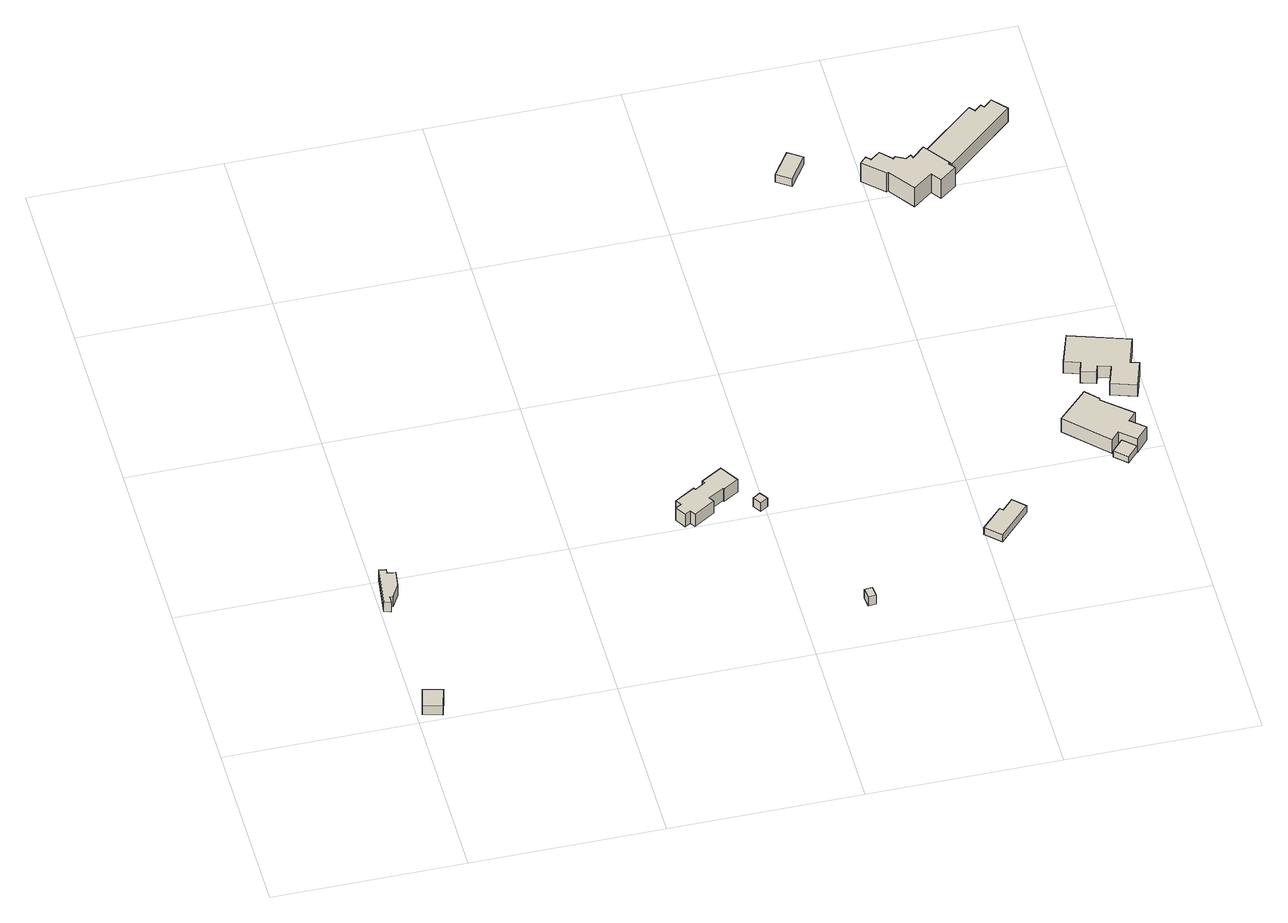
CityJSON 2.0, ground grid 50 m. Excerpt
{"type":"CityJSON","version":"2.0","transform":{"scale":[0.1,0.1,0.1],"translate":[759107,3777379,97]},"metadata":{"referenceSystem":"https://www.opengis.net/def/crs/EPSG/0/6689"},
"CityObjects":{
"building1":{"type":"Building","attributes":{"class":"3001","usage":"451","yearOfConstruction":"0001","measuredHeight":3,"storeysAboveGround":1,"storeysBelowGround":0,"LandSlideRiskAttribute.description":"1","LandSlideRiskAttribute.areaType":"2","BuildingDetailAttribute.totalFloorArea":30.5,"BuildingDetailAttribute.buildingFootprintArea":30.5,"BuildingDetailAttribute.buildingStructureType":"611","BuildingDetailAttribute.fireproofStructureType":"1011","BuildingDetailAttribute.urbanPlanType":"21","BuildingDetailAttribute.areaClassificationType":"23","BuildingDetailAttribute.districtsAndZonesType":"0","BuildingDetailAttribute.landUseType":"219","BuildingDetailAttribute.specifiedBuildingCoverageRate":-9999,"BuildingDetailAttribute.specifiedFloorAreaRate":-9999,"BuildingDetailAttribute.buildingHeight":5.1,"BuildingDetailAttribute.surveyYear":2021,"BuildingIDAttribute.prefecture":"35","BuildingIDAttribute.city":"35215"},"address":[{"country":"日本","locality":"山口県周南市大字川曲"}],"geometry":[{"type":"Solid","lod":"1","boundaries":[[[[0,1,2,3]],[[2,4,5,3]],[[1,6,4,2]],[[0,7,6,1]],[[3,5,7,0]],[[4,6,7,5]]]]}]},
"building2":{"type":"Building","attributes":{"class":"3001","usage":"411","yearOfConstruction":"0001","measuredHeight":3.5,"storeysAboveGround":2,"storeysBelowGround":0,"BuildingDetailAttribute.totalFloorArea":76,"BuildingDetailAttribute.buildingFootprintArea":38,"BuildingDetailAttribute.buildingStructureType":"611","BuildingDetailAttribute.fireproofStructureType":"1011","BuildingDetailAttribute.urbanPlanType":"21","BuildingDetailAttribute.areaClassificationType":"23","BuildingDetailAttribute.districtsAndZonesType":"0","BuildingDetailAttribute.landUseType":"202","BuildingDetailAttribute.specifiedBuildingCoverageRate":-9999,"BuildingDetailAttribute.specifiedFloorAreaRate":-9999,"BuildingDetailAttribute.buildingHeight":8,"BuildingDetailAttribute.surveyYear":2021,"BuildingIDAttribute.prefecture":"35","BuildingIDAttribute.city":"35215"},"address":[{"country":"日本","locality":"山口県周南市大字川曲"}],"geometry":[{"type":"Solid","lod":"1","boundaries":[[[[8,9,10,11,12,13,14,15,16]],[[15,17,18,16]],[[14,19,17,15]],[[13,20,19,14]],[[12,21,20,13]],[[11,22,21,12]],[[10,23,22,11]],[[9,24,23,10]],[[8,25,24,9]],[[16,18,25,8]],[[17,19,20,21,22,23,24,25,18]]]]}]},
"building3":{"type":"Building","attributes":{"class":"3001","usage":"422","yearOfConstruction":"0001","measuredHeight":12.2,"storeysAboveGround":1,"storeysBelowGround":0,"BuildingDetailAttribute.totalFloorArea":100,"BuildingDetailAttribute.buildingFootprintArea":100,"BuildingDetailAttribute.buildingStructureType":"611","BuildingDetailAttribute.fireproofStructureType":"1011","BuildingDetailAttribute.urbanPlanType":"21","BuildingDetailAttribute.areaClassificationType":"23","BuildingDetailAttribute.districtsAndZonesType":"0","BuildingDetailAttribute.landUseType":"214","BuildingDetailAttribute.specifiedBuildingCoverageRate":-9999,"BuildingDetailAttribute.specifiedFloorAreaRate":-9999,"BuildingDetailAttribute.buildingHeight":5.1,"BuildingDetailAttribute.surveyYear":2021,"BuildingIDAttribute.prefecture":"35","BuildingIDAttribute.city":"35215"},"address":[{"country":"日本","locality":"山口県周南市大字川曲"}],"geometry":[{"type":"Solid","lod":"1","boundaries":[[[[26,27,28,29,30,31,32,33,34,35,36,37,38,39,40,41]],[[40,42,43,41]],[[39,44,42,40]],[[38,45,44,39]],[[37,46,45,38]],[[36,47,46,37]],[[35,48,47,36]],[[34,49,48,35]],[[33,50,49,34]],[[32,51,50,33]],[[31,52,51,32]],[[30,53,52,31]],[[29,54,53,30]],[[28,55,54,29]],[[27,56,55,28]],[[26,57,56,27]],[[41,43,57,26]],[[42,44,45,46,47,48,49,50,51,52,53,54,55,56,57,43]]]]}]},
"building4":{"type":"Building","attributes":{"class":"3001","usage":"461","yearOfConstruction":"0001","measuredHeight":3,"storeysAboveGround":9999,"storeysBelowGround":9999,"BuildingDetailAttribute.totalFloorArea":-9999,"BuildingDetailAttribute.buildingFootprintArea":-9999,"BuildingDetailAttribute.buildingStructureType":"611","BuildingDetailAttribute.fireproofStructureType":"1011","BuildingDetailAttribute.landUseType":"231","BuildingDetailAttribute.specifiedBuildingCoverageRate":-9999,"BuildingDetailAttribute.specifiedFloorAreaRate":-9999,"BuildingDetailAttribute.buildingHeight":-9999,"BuildingDetailAttribute.surveyYear":"0001","BuildingIDAttribute.prefecture":"35","BuildingIDAttribute.city":"35215"},"address":[{"country":"日本","locality":"山口県周南市大字川曲"}],"geometry":[{"type":"Solid","lod":"1","boundaries":[[[[58,59,60,61]],[[60,62,63,61]],[[59,64,62,60]],[[58,65,64,59]],[[61,63,65,58]],[[62,64,65,63]]]]}]},
"building5":{"type":"Building","attributes":{"class":"3001","usage":"461","yearOfConstruction":"0001","measuredHeight":3,"storeysAboveGround":9999,"storeysBelowGround":9999,"LandSlideRiskAttribute.description":"1","LandSlideRiskAttribute.areaType":"1","BuildingDetailAttribute.totalFloorArea":-9999,"BuildingDetailAttribute.buildingFootprintArea":-9999,"BuildingDetailAttribute.buildingStructureType":"611","BuildingDetailAttribute.fireproofStructureType":"1011","BuildingDetailAttribute.landUseType":"231","BuildingDetailAttribute.specifiedBuildingCoverageRate":-9999,"BuildingDetailAttribute.specifiedFloorAreaRate":-9999,"BuildingDetailAttribute.buildingHeight":-9999,"BuildingDetailAttribute.surveyYear":"0001","BuildingIDAttribute.prefecture":"35","BuildingIDAttribute.city":"35215"},"address":[{"country":"日本","locality":"山口県周南市大字川曲"}],"geometry":[{"type":"Solid","lod":"1","boundaries":[[[[66,67,68,69]],[[68,70,71,69]],[[67,72,70,68]],[[66,73,72,67]],[[69,71,73,66]],[[70,72,73,71]]]]}]},
"building6":{"type":"Building","attributes":{"class":"3001","usage":"411","yearOfConstruction":"0001","measuredHeight":3.2,"storeysAboveGround":2,"storeysBelowGround":0,"LandSlideRiskAttribute.description":"1","LandSlideRiskAttribute.areaType":"1","BuildingDetailAttribute.totalFloorArea":116,"BuildingDetailAttribute.buildingFootprintArea":58,"BuildingDetailAttribute.buildingStructureType":"611","BuildingDetailAttribute.fireproofStructureType":"1011","BuildingDetailAttribute.urbanPlanType":"21","BuildingDetailAttribute.areaClassificationType":"23","BuildingDetailAttribute.districtsAndZonesType":"0","BuildingDetailAttribute.landUseType":"202","BuildingDetailAttribute.specifiedBuildingCoverageRate":-9999,"BuildingDetailAttribute.specifiedFloorAreaRate":-9999,"BuildingDetailAttribute.buildingHeight":8,"BuildingDetailAttribute.surveyYear":2021,"BuildingIDAttribute.prefecture":"35","BuildingIDAttribute.city":"35215"},"address":[{"country":"日本","locality":"山口県周南市大字川曲"}],"geometry":[{"type":"Solid","lod":"1","boundaries":[[[[74,75,76,77,78,79]],[[78,80,81,79]],[[77,82,80,78]],[[76,83,82,77]],[[75,84,83,76]],[[74,85,84,75]],[[79,81,85,74]],[[80,82,83,84,85,81]]]]}]},
"building7":{"type":"Building","attributes":{"class":"3001","usage":"411","yearOfConstruction":"0001","measuredHeight":2.7,"storeysAboveGround":2,"storeysBelowGround":0,"LandSlideRiskAttribute.description":"1","LandSlideRiskAttribute.areaType":"1","BuildingDetailAttribute.totalFloorArea":76,"BuildingDetailAttribute.buildingFootprintArea":38,"BuildingDetailAttribute.buildingStructureType":"611","BuildingDetailAttribute.fireproofStructureType":"1011","BuildingDetailAttribute.urbanPlanType":"21","BuildingDetailAttribute.areaClassificationType":"23","BuildingDetailAttribute.districtsAndZonesType":"0","BuildingDetailAttribute.landUseType":"202","BuildingDetailAttribute.specifiedBuildingCoverageRate":-9999,"BuildingDetailAttribute.specifiedFloorAreaRate":-9999,"BuildingDetailAttribute.buildingHeight":8,"BuildingDetailAttribute.surveyYear":2021,"BuildingIDAttribute.prefecture":"35","BuildingIDAttribute.city":"35215"},"address":[{"country":"日本","locality":"山口県周南市大字川曲"}],"geometry":[{"type":"Solid","lod":"1","boundaries":[[[[86,87,88,89]],[[88,90,91,89]],[[87,92,90,88]],[[86,93,92,87]],[[89,91,93,86]],[[90,92,93,91]]]]}]},
"building8":{"type":"Building","attributes":{"class":"3001","usage":"411","yearOfConstruction":1974,"measuredHeight":10.4,"storeysAboveGround":2,"storeysBelowGround":0,"LandSlideRiskAttribute.description":"1","LandSlideRiskAttribute.areaType":"2","BuildingDetailAttribute.totalFloorArea":378,"BuildingDetailAttribute.buildingFootprintArea":189,"BuildingDetailAttribute.buildingStructureType":"601","BuildingDetailAttribute.fireproofStructureType":"1011","BuildingDetailAttribute.urbanPlanType":"21","BuildingDetailAttribute.areaClassificationType":"23","BuildingDetailAttribute.districtsAndZonesType":"0","BuildingDetailAttribute.landUseType":"211","BuildingDetailAttribute.specifiedBuildingCoverageRate":-9999,"BuildingDetailAttribute.specifiedFloorAreaRate":-9999,"BuildingDetailAttribute.buildingHeight":8,"BuildingDetailAttribute.surveyYear":2021,"BuildingIDAttribute.prefecture":"35","BuildingIDAttribute.city":"35215"},"address":[{"country":"日本","locality":"山口県周南市大字川曲"}],"geometry":[{"type":"Solid","lod":"1","boundaries":[[[[94,95,96,97,98,99,100,101,102,103]],[[102,104,105,103]],[[101,106,104,102]],[[100,107,106,101]],[[99,108,107,100]],[[98,109,108,99]],[[97,110,109,98]],[[96,111,110,97]],[[95,112,111,96]],[[94,113,112,95]],[[103,105,113,94]],[[104,106,107,108,109,110,111,112,113,105]]]]}]},
"building9":{"type":"Building","attributes":{"class":"3003","usage":"411","yearOfConstruction":"0001","measuredHeight":2.1,"storeysAboveGround":2,"storeysBelowGround":0,"LandSlideRiskAttribute.description":"1","LandSlideRiskAttribute.areaType":"2","BuildingDetailAttribute.totalFloorArea":36,"BuildingDetailAttribute.buildingFootprintArea":18,"BuildingDetailAttribute.buildingStructureType":"611","BuildingDetailAttribute.fireproofStructureType":"1011","BuildingDetailAttribute.urbanPlanType":"21","BuildingDetailAttribute.areaClassificationType":"23","BuildingDetailAttribute.districtsAndZonesType":"0","BuildingDetailAttribute.landUseType":"211","BuildingDetailAttribute.specifiedBuildingCoverageRate":-9999,"BuildingDetailAttribute.specifiedFloorAreaRate":-9999,"BuildingDetailAttribute.buildingHeight":8,"BuildingDetailAttribute.surveyYear":2021,"BuildingIDAttribute.prefecture":"35","BuildingIDAttribute.city":"35215"},"address":[{"country":"日本","locality":"山口県周南市大字川曲"}],"geometry":[{"type":"Solid","lod":"1","boundaries":[[[[114,115,116,117]],[[116,118,119,117]],[[115,120,118,116]],[[114,121,120,115]],[[117,119,121,114]],[[118,120,121,119]]]]}]},
"building10":{"type":"Building","attributes":{"class":"3001","usage":"411","yearOfConstruction":"0001","measuredHeight":7.9,"storeysAboveGround":2,"storeysBelowGround":0,"LandSlideRiskAttribute.description":"1","LandSlideRiskAttribute.areaType":"2","BuildingDetailAttribute.totalFloorArea":297,"BuildingDetailAttribute.buildingFootprintArea":148.5,"BuildingDetailAttribute.buildingStructureType":"601","BuildingDetailAttribute.fireproofStructureType":"1011","BuildingDetailAttribute.urbanPlanType":"21","BuildingDetailAttribute.areaClassificationType":"23","BuildingDetailAttribute.districtsAndZonesType":"0","BuildingDetailAttribute.landUseType":"211","BuildingDetailAttribute.specifiedBuildingCoverageRate":-9999,"BuildingDetailAttribute.specifiedFloorAreaRate":-9999,"BuildingDetailAttribute.buildingHeight":8,"BuildingDetailAttribute.surveyYear":2021,"BuildingIDAttribute.prefecture":"35","BuildingIDAttribute.city":"35215"},"address":[{"country":"日本","locality":"山口県周南市大字川曲"}],"geometry":[{"type":"Solid","lod":"1","boundaries":[[[[122,123,124,125,126,127,128,129,130,131,132,133,134,135,136,137,138,139]],[[138,140,141,139]],[[137,142,140,138]],[[136,143,142,137]],[[135,144,143,136]],[[134,145,144,135]],[[133,146,145,134]],[[132,147,146,133]],[[131,148,147,132]],[[130,149,148,131]],[[129,150,149,130]],[[128,151,150,129]],[[127,152,151,128]],[[126,153,152,127]],[[125,154,153,126]],[[124,155,154,125]],[[123,156,155,124]],[[122,157,156,123]],[[139,141,157,122]],[[140,142,143,144,145,146,147,148,149,150,151,152,153,154,155,156,157,141]]]]}]},
"building11":{"type":"Building","attributes":{"class":"3001","usage":"411","yearOfConstruction":1974,"measuredHeight":8.3,"storeysAboveGround":1,"storeysBelowGround":0,"LandSlideRiskAttribute.description":"1","LandSlideRiskAttribute.areaType":"2","BuildingDetailAttribute.totalFloorArea":220,"BuildingDetailAttribute.buildingFootprintArea":220,"BuildingDetailAttribute.buildingStructureType":"601","BuildingDetailAttribute.fireproofStructureType":"1011","BuildingDetailAttribute.urbanPlanType":"21","BuildingDetailAttribute.areaClassificationType":"23","BuildingDetailAttribute.districtsAndZonesType":"0","BuildingDetailAttribute.landUseType":"211","BuildingDetailAttribute.specifiedBuildingCoverageRate":-9999,"BuildingDetailAttribute.specifiedFloorAreaRate":-9999,"BuildingDetailAttribute.buildingHeight":5.1,"BuildingDetailAttribute.surveyYear":2021,"BuildingIDAttribute.prefecture":"35","BuildingIDAttribute.city":"35215"},"address":[{"country":"日本","locality":"山口県周南市大字川曲"}],"geometry":[{"type":"Solid","lod":"1","boundaries":[[[[158,159,160,161,162,163,164,165,166,167,168,169]],[[168,170,171,169]],[[167,172,170,168]],[[166,173,172,167]],[[165,174,173,166]],[[164,175,174,165]],[[163,176,175,164]],[[162,177,176,163]],[[161,178,177,162]],[[160,179,178,161]],[[159,180,179,160]],[[158,181,180,159]],[[169,171,181,158]],[[170,172,173,174,175,176,177,178,179,180,181,171]]]]}]},
"building12":{"type":"Building","attributes":{"class":"3001","usage":"411","yearOfConstruction":1928,"measuredHeight":5.6,"storeysAboveGround":2,"storeysBelowGround":0,"LandSlideRiskAttribute.description":"1","LandSlideRiskAttribute.areaType":"2","BuildingDetailAttribute.totalFloorArea":347,"BuildingDetailAttribute.buildingFootprintArea":173.5,"BuildingDetailAttribute.buildingStructureType":"601","BuildingDetailAttribute.fireproofStructureType":"1011","BuildingDetailAttribute.urbanPlanType":"21","BuildingDetailAttribute.areaClassificationType":"23","BuildingDetailAttribute.districtsAndZonesType":"0","BuildingDetailAttribute.landUseType":"211","BuildingDetailAttribute.specifiedBuildingCoverageRate":-9999,"BuildingDetailAttribute.specifiedFloorAreaRate":-9999,"BuildingDetailAttribute.buildingHeight":8,"BuildingDetailAttribute.surveyYear":2021,"BuildingIDAttribute.prefecture":"35","BuildingIDAttribute.city":"35215"},"address":[{"country":"日本","locality":"山口県周南市大字川曲"}],"geometry":[{"type":"Solid","lod":"1","boundaries":[[[[182,183,184,185,186,187,188,189]],[[188,190,191,189]],[[187,192,190,188]],[[186,193,192,187]],[[185,194,193,186]],[[184,195,194,185]],[[183,196,195,184]],[[182,197,196,183]],[[189,191,197,182]],[[190,192,193,194,195,196,197,191]]]]}]}
},
"vertices":[
[62,9,14],[12,22,14],[26,78,14],[77,65,14],[26,78,44],[77,65,44],[12,22,44],[62,9,44],
[39,492,8],[60,489,8],[54,443,8],[35,409,8],[26,409,8],[25,391,8],[7,397,8],[22,507,8],[40,504,8],[22,507,42],[40,504,42],[7,397,42],[25,391,42],[26,409,42],[35,409,42],[54,443,42],[60,489,42],[39,492,42],
[895,519,60],[893,522,60],[853,498,60],[861,485,60],[805,451,60],[796,465,60],[781,456,60],[764,484,60],[780,493,60],[770,508,60],[824,540,60],[827,535,60],[854,552,60],[850,559,60],[905,592,60],[935,543,60],[905,592,102],[935,543,102],[850,559,102],[854,552,102],[827,535,102],[824,540,102],[770,508,102],[780,493,102],[764,484,102],[781,456,102],[796,465,102],[805,451,102],[861,485,102],[853,498,102],[893,522,102],[895,519,102],
[974,464,59],[960,485,59],[979,498,59],[994,477,59],[979,498,89],[994,477,89],[960,485,89],[974,464,89],
[1157,110,32],[1154,139,32],[1175,141,32],[1178,112,32],[1175,141,62],[1178,112,62],[1154,139,62],[1157,110,62],
[1522,216,64],[1484,252,64],[1537,308,64],[1545,301,64],[1573,331,64],[1604,301,64],[1573,331,87],[1604,301,87],[1545,301,87],[1537,308,87],[1484,252,87],[1522,216,87],
[1291,1432,170],[1254,1457,170],[1300,1525,170],[1337,1500,170],[1300,1525,196],[1337,1500,196],[1254,1457,196],[1291,1432,196],
[1854,571,86],[1928,507,86],[1907,484,86],[1943,453,86],[1912,417,86],[1871,452,86],[1850,428,86],[1747,531,86],[1824,608,86],[1855,576,86],[1824,608,132],[1855,576,132],[1747,531,132],[1850,428,132],[1871,452,132],[1912,417,132],[1943,453,132],[1907,484,132],[1928,507,132],[1854,571,132],
[1881,383,90],[1849,412,90],[1878,444,90],[1910,415,90],[1878,444,111],[1910,415,111],[1849,412,111],[1881,383,111],
[1561,1474,104],[1585,1461,104],[1599,1470,104],[1603,1460,104],[1636,1490,104],[1686,1422,104],[1682,1419,104],[1695,1402,104],[1651,1369,104],[1632,1395,104],[1581,1357,104],[1531,1425,104],[1527,1423,104],[1474,1473,104],[1490,1490,104],[1502,1478,104],[1526,1498,104],[1555,1468,104],[1526,1498,169],[1555,1468,169],[1502,1478,169],[1490,1490,169],[1474,1473,169],[1527,1423,169],[1531,1425,169],[1581,1357,169],[1632,1395,169],[1651,1369,169],[1695,1402,169],[1682,1419,169],[1686,1422,169],[1636,1490,169],[1603,1460,169],[1599,1470,169],[1585,1461,169],[1561,1474,169],
[1960,687,86],[1982,680,86],[1958,606,86],[1893,627,86],[1911,683,86],[1878,693,86],[1872,673,86],[1833,685,86],[1842,715,86],[1801,728,86],[1829,814,86],[1984,764,86],[1829,814,125],[1984,764,125],[1801,728,125],[1842,715,125],[1833,685,125],[1872,673,125],[1878,693,125],[1911,683,125],[1893,627,125],[1958,606,125],[1982,680,125],[1960,687,125],
[1693,1427,110],[1640,1487,110],[1780,1608,110],[1792,1594,110],[1810,1609,110],[1817,1601,110],[1839,1621,110],[1872,1583,110],[1839,1621,157],[1872,1583,157],[1817,1601,157],[1810,1609,157],[1792,1594,157],[1780,1608,157],[1640,1487,157],[1693,1427,157]
]}
